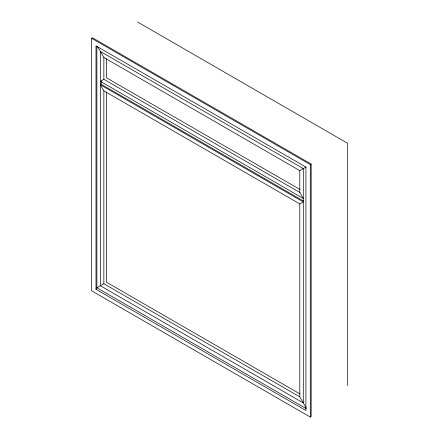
<?xml version="1.0" encoding="UTF-8"?>
<svg xmlns="http://www.w3.org/2000/svg" width="439" height="439" viewBox="0 0 439 439"><rect width="100%" height="100%" fill="white"/><g stroke="black" fill="none" stroke-linecap="round" stroke-linejoin="round"><path stroke-width="0.66" d="M95.998 289.29L95.998 45.886L305.917 167.083L305.917 410.487L95.998 289.29L96.871 287.775L103.867 283.737L103.867 90.829L100.372 84.771L303.294 201.924L299.793 203.943L299.793 396.851L306.153 407.869M91.625 38.314L92.497 37.809L311.163 164.049L311.163 416.545L310.291 417.05L91.625 290.805L91.625 38.314L310.291 164.554L311.163 164.049M97.507 46.485L103.867 57.498L103.867 79.316L100.372 81.336L303.294 198.494L299.793 192.43L299.793 170.617L306.208 166.913M137.456 21.95L347.375 143.147L347.375 385.541M103.867 57.498L299.793 170.617M300.046 189.544L106.496 77.802L106.496 58.711M103.867 79.316L299.793 192.43M303.574 201.078L101.244 84.266L101.244 81.402M103.867 90.829L299.793 203.943M300.046 393.964L106.496 282.222L106.496 92.053M103.867 283.737L299.793 396.851M306.197 408.627L96.871 287.775L96.871 46.068M310.291 164.554L310.291 417.05M303.294 168.598L100.372 51.44L100.372 285.756L303.294 402.909L303.294 168.598"/></g></svg>
